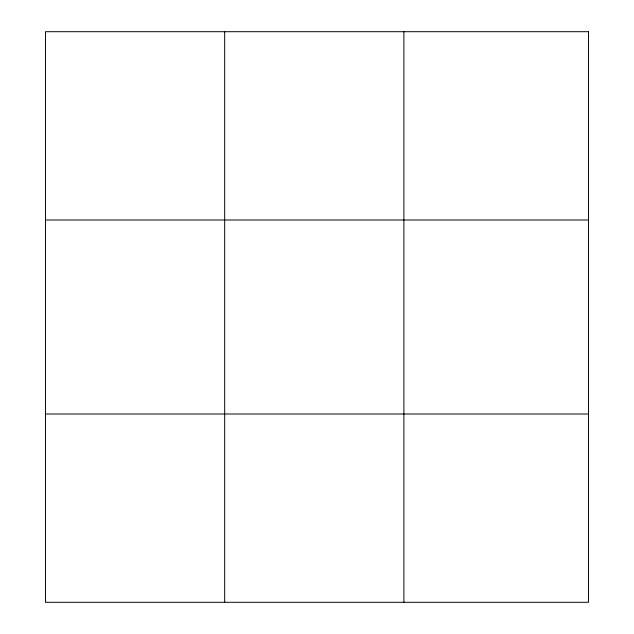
<?xml version="1.0" encoding="UTF-8"?>
<svg xmlns="http://www.w3.org/2000/svg" width="634" height="634" viewBox="0 0 634 634"><rect width="100%" height="100%" fill="white"/><g stroke="black" fill="none" stroke-linecap="round" stroke-linejoin="round"><path stroke-width="0.95" d="M224.682 602.3L224.682 31.7M403.89 602.3L403.89 31.7M45.474 219.998L588.526 219.998M45.474 414.002L588.526 414.002M588.526 31.7L588.526 602.3L45.474 602.3L45.474 31.7L588.526 31.7"/></g></svg>
